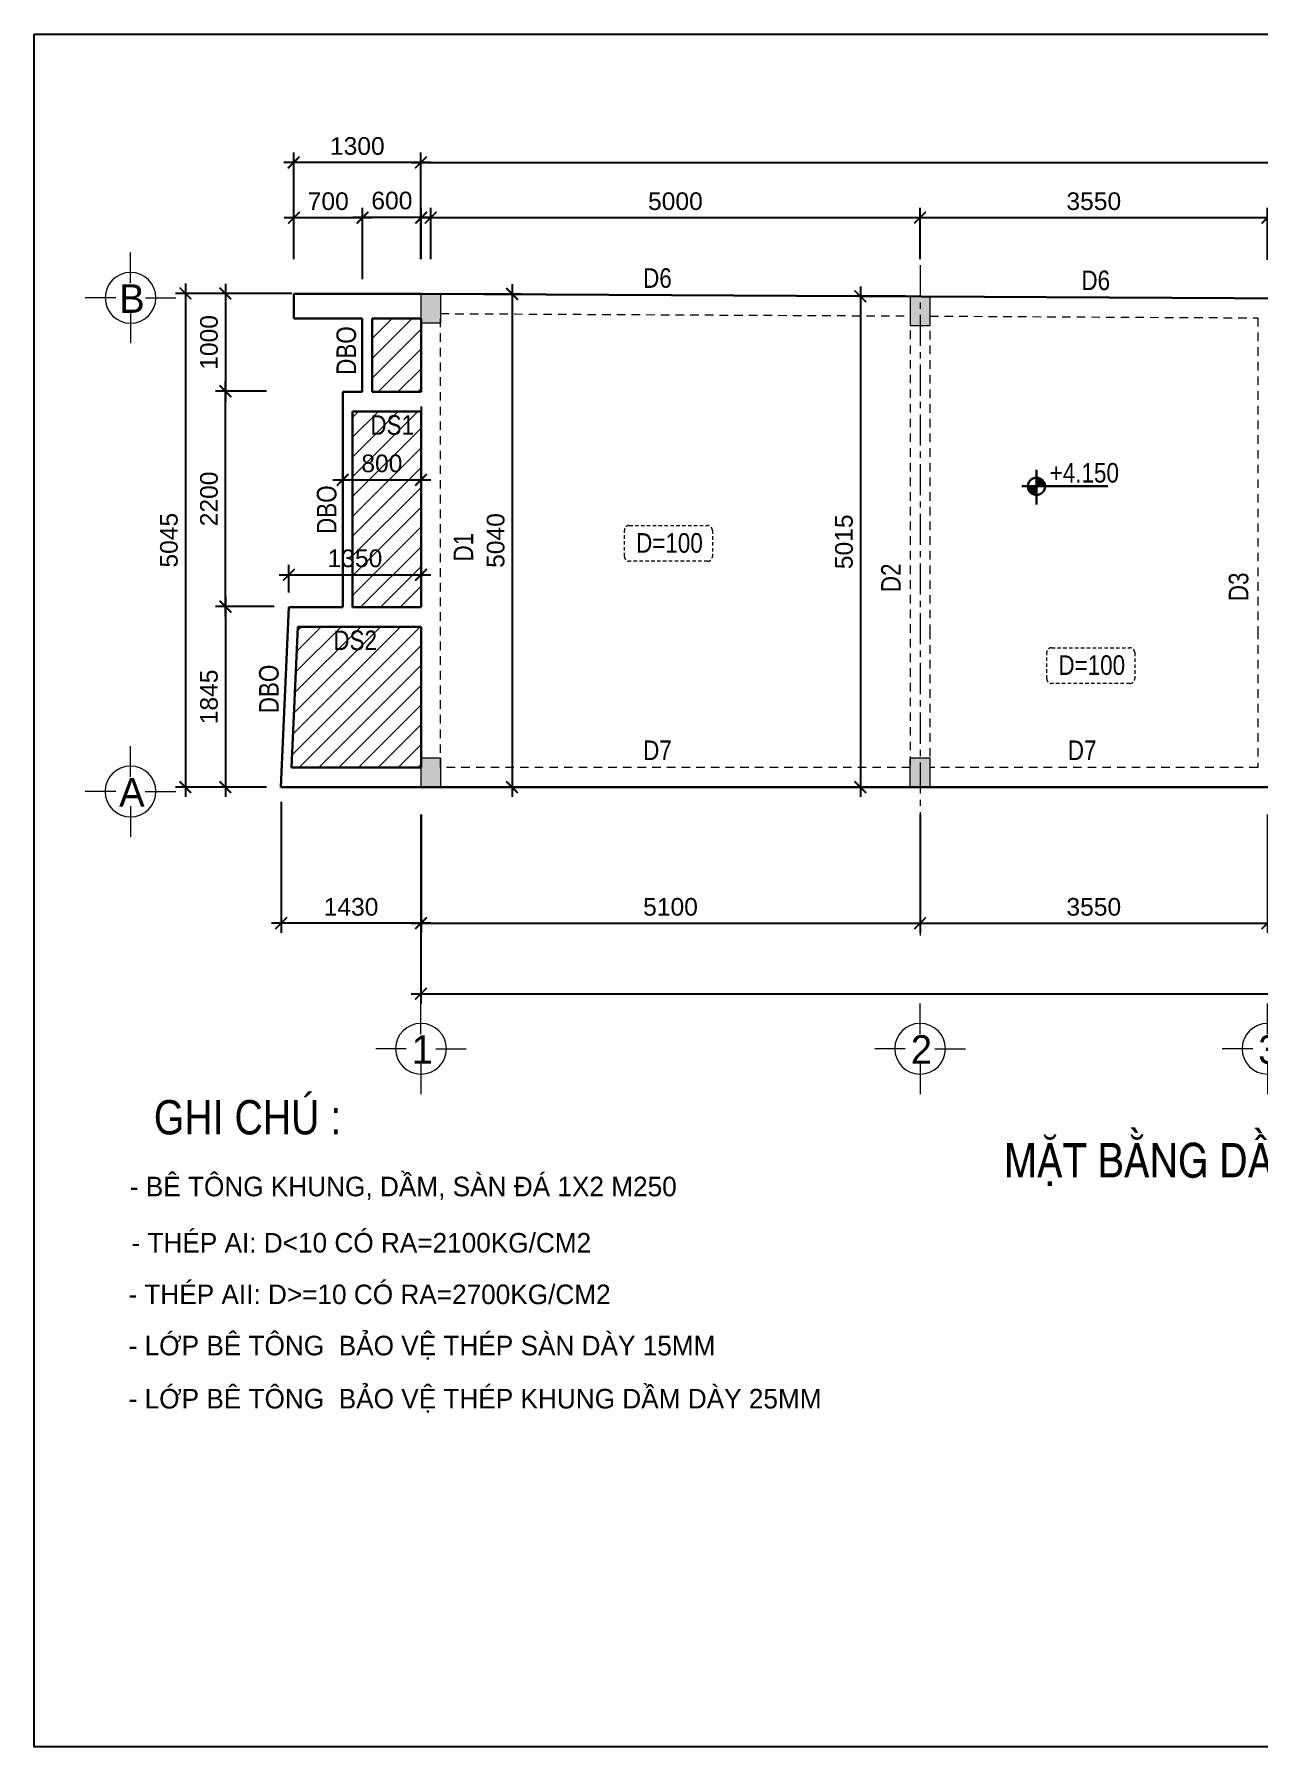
# Model space of a CAD drawing. Header units: millimetres. Extents: x -559287 to -299624, y 2351330 to 2655682.
# Drawn here: x -535995 to -523494, y 2534803 to 2552301 of the extents above; entities that cross this region are included whole.
import ezdxf
from ezdxf.enums import TextEntityAlignment as Align

# ---------------------------------------------------------------- set-up
doc = ezdxf.new("R2010")
doc.units = ezdxf.units.MM
doc.header["$LTSCALE"] = 10
for name, pattern in [('CENTER', [50.8, 31.75, -6.35, 6.35, -6.35]), ('HIDDEN', [0.3, 0.175, -0.125]), ('HIDDENX2', [0.75, 0.5, -0.25])]:
    doc.linetypes.add(name, pattern=pattern)
doc.layers.get('0').update_dxf_attribs({"lineweight": 20})
doc.layers.get('Defpoints').update_dxf_attribs({"lineweight": 20})
for name, color, linetype, lineweight in [('BTCT', 7, 'Continuous', 20), ('Dim', 251, 'Continuous', 15), ('Hatch', 137, 'Continuous', 5), ('kata_text', 7, 'Continuous', 30), ('net bao', 50, 'Continuous', 5), ('Net khuat', 76, 'HIDDENX2', 15), ('Net-thay', 252, 'Continuous', 9), ('Text', 54, 'Continuous', 25), ('Tim', 144, 'CENTER', 9), ('Tuong', 1, 'Continuous', 30)]:
    doc.layers.add(name, color=color, linetype=linetype, lineweight=lineweight)
doc.layers.add('ththep', color=3, linetype='Continuous')
doc.styles.add('HELVE', font='VHAVAN.TTF', dxfattribs={"height": 800})
doc.styles.add('kata_text', font='VHELVCN.TTF')
doc.styles.add('NGHIA5', font='arial_0.ttf', dxfattribs={"height": 180})
doc.styles.add('STYLE1-S1', font='VHARIALN.TTF')
doc.styles.add('TEXT', font='VHELVCN.TTF')
doc.styles.add('THUONG', font='VHAVAN.TTF')
doc.dimstyles.new('dim100', dxfattribs={"dimscale": 100, "dimtxt": 180, "dimasz": 1.2, "dimexe": 1, "dimexo": 1.5, "dimgap": 0.75, "dimtad": 1, "dimdec": 0, "dimzin": 0, "dimdsep": 46, "dimtxsty": 'NGHIA5', "dimblk1": 'ARCHTICK', "dimblk2": 'ARCHTICK', "dimsah": 1, "dimcen": 0.09, "dimdle": 1, "dimclrd": 256, "dimclre": 256, "dimclrt": 54, "dimadec": 0, "dimazin": 0, "dimtfac": 1, "dimtdec": 0, "dimtofl": 0, "dimtmove": 2, "dimatfit": 3, "dimfxl": 0, "dimtolj": 1, "dimtzin": 0, "dimarcsym": 0})

# ---------------------------------------------------------------- blocks, each defined once
blk = doc.blocks.new('_ARCHTICK')
at = {"color": 0, "linetype": 'ByBlock', "const_width": 0.15}
blk.add_lwpolyline([(-0.5, -0.5), (0.5, 0.5)], dxfattribs=at)
blk = doc.blocks.new('*D126')
at = {"layer": 'Defpoints', "color": 0, "transparency": 16777216}
for p in [(-532044, 2544478), (-526944, 2544478), (-526944, 2543218)]:
    blk.add_point(p, dxfattribs=at)
at = {"layer": 'Dim', "lineweight": -2, "transparency": 16777216}
for p, q in [((-532044, 2544328), (-532044, 2543118)), ((-526944, 2544328), (-526944, 2543118)), ((-532144, 2543218), (-526844, 2543218))]:
    blk.add_line(p, q, dxfattribs=at)
at = {"layer": 'Dim', "lineweight": -2, "transparency": 16777216, "xscale": 120, "yscale": 120, "zscale": 120, "rotation": 180}
blk.add_blockref('_ARCHTICK', (-532044, 2543218), dxfattribs=at)
at = {"layer": 'Dim', "lineweight": -2, "transparency": 16777216, "xscale": 120, "yscale": 120, "zscale": 120}
blk.add_blockref('_ARCHTICK', (-526944, 2543218), dxfattribs=at)
at = {"layer": 'Dim', "color": 54, "transparency": 16777216, "insert": (-529494, 2543384), "char_height": 180, "attachment_point": 5, "style": 'NGHIA5'}
blk.add_mtext('\\A1;5100', dxfattribs=at)
blk = doc.blocks.new('*D127')
at = {"layer": 'Defpoints', "color": 0, "transparency": 16777216}
for p in [(-526944, 2544478), (-523394, 2544478), (-523394, 2543218)]:
    blk.add_point(p, dxfattribs=at)
at = {"layer": 'Dim', "lineweight": -2, "transparency": 16777216}
for p, q in [((-526944, 2544328), (-526944, 2543118)), ((-523394, 2544328), (-523394, 2543118)), ((-527044, 2543218), (-523294, 2543218))]:
    blk.add_line(p, q, dxfattribs=at)
at = {"layer": 'Dim', "lineweight": -2, "transparency": 16777216, "xscale": 120, "yscale": 120, "zscale": 120, "rotation": 180}
blk.add_blockref('_ARCHTICK', (-526944, 2543218), dxfattribs=at)
at = {"layer": 'Dim', "lineweight": -2, "transparency": 16777216, "xscale": 120, "yscale": 120, "zscale": 120}
blk.add_blockref('_ARCHTICK', (-523394, 2543218), dxfattribs=at)
at = {"layer": 'Dim', "color": 54, "transparency": 16777216, "insert": (-525169, 2543384), "char_height": 180, "attachment_point": 5, "style": 'NGHIA5'}
blk.add_mtext('\\A1;3550', dxfattribs=at)
blk = doc.blocks.new('*D130')
at = {"layer": 'Defpoints', "color": 0, "transparency": 16777216}
for p in [(-532044, 2544478), (-513344, 2544478), (-513344, 2542497)]:
    blk.add_point(p, dxfattribs=at)
at = {"layer": 'Dim', "lineweight": -2, "transparency": 16777216}
for p, q in [((-532044, 2544328), (-532044, 2542397)), ((-513344, 2544328), (-513344, 2542397)), ((-532144, 2542497), (-513244, 2542497))]:
    blk.add_line(p, q, dxfattribs=at)
at = {"layer": 'Dim', "lineweight": -2, "transparency": 16777216, "xscale": 120, "yscale": 120, "zscale": 120, "rotation": 180}
blk.add_blockref('_ARCHTICK', (-532044, 2542497), dxfattribs=at)
at = {"layer": 'Dim', "lineweight": -2, "transparency": 16777216, "xscale": 120, "yscale": 120, "zscale": 120}
blk.add_blockref('_ARCHTICK', (-513344, 2542497), dxfattribs=at)
at = {"layer": 'Dim', "color": 54, "transparency": 16777216, "insert": (-522694, 2542664), "char_height": 180, "attachment_point": 5, "style": 'NGHIA5'}
blk.add_mtext('\\A1;18700', dxfattribs=at)
blk = doc.blocks.new('truc ngang-helve')
for points in [[(0, -4.8), (0, 0)], [(-2.33, -7.13), (-7.13, -7.13)], [(2.33, -7.13), (7.13, -7.13)], [(0, -9.45), (0, -14.26)]]:
    blk.add_lwpolyline(points)
blk.add_circle((0, -7.13), 4)
at = {"style": 'HELVE'}
blk.add_attdef('A', text='', height=4.5, dxfattribs=at).set_placement((0.03, -7.01), align=Align.MIDDLE_CENTER)
blk = doc.blocks.new('*D131')
at = {"layer": 'Defpoints', "color": 0, "transparency": 16777216}
for p in [(-533214, 2549653), (-534451, 2544608), (-533503, 2544608)]:
    blk.add_point(p, dxfattribs=at)
at = {"layer": 'Dim', "lineweight": -2, "transparency": 16777216}
for p, q in [((-533364, 2549653), (-534551, 2549653)), ((-534451, 2549753), (-534451, 2544508)), ((-533653, 2544608), (-534551, 2544608))]:
    blk.add_line(p, q, dxfattribs=at)
at = {"layer": 'Dim', "lineweight": -2, "transparency": 16777216, "xscale": 120, "yscale": 120, "zscale": 120}
for p, rotation in [((-534451, 2549653), 90), ((-534451, 2544608), 270)]:
    blk.add_blockref('_ARCHTICK', p, dxfattribs=dict(at, rotation=rotation))
at = {"layer": 'Dim', "color": 54, "transparency": 16777216, "insert": (-534618, 2547131), "char_height": 180, "attachment_point": 5, "rotation": 90, "style": 'NGHIA5'}
blk.add_mtext('\\A1;5045', dxfattribs=at)
blk = doc.blocks.new('*D132')
at = {"layer": 'Defpoints', "color": 0, "transparency": 16777216}
for p in [(-526944, 2550427), (-531944, 2549852), (-526944, 2549852)]:
    blk.add_point(p, dxfattribs=at)
at = {"layer": 'Dim', "lineweight": -2, "transparency": 16777216}
for p, q in [((-531944, 2550002), (-531944, 2550527)), ((-526944, 2550002), (-526944, 2550527)), ((-532044, 2550427), (-526844, 2550427))]:
    blk.add_line(p, q, dxfattribs=at)
at = {"layer": 'Dim', "lineweight": -2, "transparency": 16777216, "xscale": 120, "yscale": 120, "zscale": 120, "rotation": 180}
blk.add_blockref('_ARCHTICK', (-531944, 2550427), dxfattribs=at)
at = {"layer": 'Dim', "lineweight": -2, "transparency": 16777216, "xscale": 120, "yscale": 120, "zscale": 120}
blk.add_blockref('_ARCHTICK', (-526944, 2550427), dxfattribs=at)
at = {"layer": 'Dim', "color": 54, "transparency": 16777216, "insert": (-529444, 2550594), "char_height": 180, "attachment_point": 5, "style": 'NGHIA5'}
blk.add_mtext('\\A1;5000', dxfattribs=at)
blk = doc.blocks.new('*D133')
at = {"layer": 'Defpoints', "color": 0, "transparency": 16777216}
for p in [(-523394, 2550427), (-526944, 2549852), (-523394, 2549846)]:
    blk.add_point(p, dxfattribs=at)
at = {"layer": 'Dim', "lineweight": -2, "transparency": 16777216}
for p, q in [((-526944, 2550002), (-526944, 2550527)), ((-523394, 2549996), (-523394, 2550527)), ((-527044, 2550427), (-523294, 2550427))]:
    blk.add_line(p, q, dxfattribs=at)
at = {"layer": 'Dim', "lineweight": -2, "transparency": 16777216, "xscale": 120, "yscale": 120, "zscale": 120, "rotation": 180}
blk.add_blockref('_ARCHTICK', (-526944, 2550427), dxfattribs=at)
at = {"layer": 'Dim', "lineweight": -2, "transparency": 16777216, "xscale": 120, "yscale": 120, "zscale": 120}
blk.add_blockref('_ARCHTICK', (-523394, 2550427), dxfattribs=at)
at = {"layer": 'Dim', "color": 54, "transparency": 16777216, "insert": (-525169, 2550594), "char_height": 180, "attachment_point": 5, "style": 'NGHIA5'}
blk.add_mtext('\\A1;3550', dxfattribs=at)
blk = doc.blocks.new('*D136')
at = {"layer": 'Defpoints', "color": 0, "transparency": 16777216}
for p in [(-513344, 2550991), (-532044, 2549852), (-513344, 2549688)]:
    blk.add_point(p, dxfattribs=at)
at = {"layer": 'Dim', "lineweight": -2, "transparency": 16777216}
for p, q in [((-532044, 2550002), (-532044, 2551091)), ((-513344, 2549838), (-513344, 2551091)), ((-532144, 2550991), (-513244, 2550991))]:
    blk.add_line(p, q, dxfattribs=at)
at = {"layer": 'Dim', "lineweight": -2, "transparency": 16777216, "xscale": 120, "yscale": 120, "zscale": 120, "rotation": 180}
blk.add_blockref('_ARCHTICK', (-532044, 2550991), dxfattribs=at)
at = {"layer": 'Dim', "lineweight": -2, "transparency": 16777216, "xscale": 120, "yscale": 120, "zscale": 120}
blk.add_blockref('_ARCHTICK', (-513344, 2550991), dxfattribs=at)
at = {"layer": 'Dim', "color": 54, "transparency": 16777216, "insert": (-522694, 2551158), "char_height": 180, "attachment_point": 5, "style": 'NGHIA5'}
blk.add_mtext('\\A1;18700', dxfattribs=at)
blk = doc.blocks.new('*D162')
at = {"layer": 'Defpoints', "color": 0, "transparency": 16777216}
for p in [(-533472, 2544608), (-532043, 2544478), (-533472, 2543218)]:
    blk.add_point(p, dxfattribs=at)
at = {"layer": 'Dim', "lineweight": -2, "transparency": 16777216}
for p, q in [((-533472, 2544458), (-533472, 2543118)), ((-532043, 2544328), (-532043, 2543118)), ((-531943, 2543218), (-533572, 2543218))]:
    blk.add_line(p, q, dxfattribs=at)
at = {"layer": 'Dim', "lineweight": -2, "transparency": 16777216, "xscale": 120, "yscale": 120, "zscale": 120, "rotation": 180}
blk.add_blockref('_ARCHTICK', (-533472, 2543218), dxfattribs=at)
at = {"layer": 'Dim', "lineweight": -2, "transparency": 16777216, "xscale": 120, "yscale": 120, "zscale": 120}
blk.add_blockref('_ARCHTICK', (-532043, 2543218), dxfattribs=at)
at = {"layer": 'Dim', "color": 54, "transparency": 16777216, "insert": (-532758, 2543384), "char_height": 180, "attachment_point": 5, "style": 'NGHIA5'}
blk.add_mtext('\\A1;1430', dxfattribs=at)
blk = doc.blocks.new('*D163')
at = {"layer": 'Defpoints', "color": 0, "transparency": 16777216}
for p in [(-532641, 2550427), (-532041, 2549852), (-532641, 2549648)]:
    blk.add_point(p, dxfattribs=at)
at = {"layer": 'Dim', "lineweight": -2, "transparency": 16777216}
for p, q in [((-532641, 2549798), (-532641, 2550527)), ((-532041, 2550002), (-532041, 2550527)), ((-531941, 2550427), (-532741, 2550427))]:
    blk.add_line(p, q, dxfattribs=at)
at = {"layer": 'Dim', "lineweight": -2, "transparency": 16777216, "xscale": 120, "yscale": 120, "zscale": 120, "rotation": 180}
blk.add_blockref('_ARCHTICK', (-532641, 2550427), dxfattribs=at)
at = {"layer": 'Dim', "lineweight": -2, "transparency": 16777216, "xscale": 120, "yscale": 120, "zscale": 120}
blk.add_blockref('_ARCHTICK', (-532041, 2550427), dxfattribs=at)
at = {"layer": 'Dim', "color": 54, "transparency": 16777216, "insert": (-532341, 2550601), "char_height": 180, "attachment_point": 5, "style": 'NGHIA5'}
blk.add_mtext('\\A1;600', dxfattribs=at)
blk = doc.blocks.new('*D164')
at = {"layer": 'Defpoints', "color": 0, "transparency": 16777216}
for p in [(-532043, 2546778), (-533393, 2546448), (-532043, 2546447)]:
    blk.add_point(p, dxfattribs=at)
at = {"layer": 'Dim', "lineweight": -2, "transparency": 16777216}
for p, q in [((-533393, 2546598), (-533393, 2546878)), ((-532043, 2546597), (-532043, 2546878)), ((-533493, 2546778), (-531943, 2546778))]:
    blk.add_line(p, q, dxfattribs=at)
at = {"layer": 'Dim', "lineweight": -2, "transparency": 16777216, "xscale": 120, "yscale": 120, "zscale": 120, "rotation": 180}
blk.add_blockref('_ARCHTICK', (-533393, 2546778), dxfattribs=at)
at = {"layer": 'Dim', "lineweight": -2, "transparency": 16777216, "xscale": 120, "yscale": 120, "zscale": 120}
blk.add_blockref('_ARCHTICK', (-532043, 2546778), dxfattribs=at)
at = {"layer": 'Dim', "color": 54, "transparency": 16777216, "insert": (-532718, 2546945), "char_height": 180, "attachment_point": 5, "style": 'NGHIA5'}
blk.add_mtext('\\A1;1350', dxfattribs=at)
blk = doc.blocks.new('*D165')
at = {"layer": 'Defpoints', "color": 0, "transparency": 16777216}
for p in [(-533344, 2550991), (-532044, 2550417), (-533344, 2550212)]:
    blk.add_point(p, dxfattribs=at)
at = {"layer": 'Dim', "lineweight": -2, "transparency": 16777216}
for p, q in [((-533344, 2550362), (-533344, 2551091)), ((-532044, 2550567), (-532044, 2551091)), ((-531944, 2550991), (-533444, 2550991))]:
    blk.add_line(p, q, dxfattribs=at)
at = {"layer": 'Dim', "lineweight": -2, "transparency": 16777216, "xscale": 120, "yscale": 120, "zscale": 120, "rotation": 180}
blk.add_blockref('_ARCHTICK', (-533344, 2550991), dxfattribs=at)
at = {"layer": 'Dim', "lineweight": -2, "transparency": 16777216, "xscale": 120, "yscale": 120, "zscale": 120}
blk.add_blockref('_ARCHTICK', (-532044, 2550991), dxfattribs=at)
at = {"layer": 'Dim', "color": 54, "transparency": 16777216, "insert": (-532694, 2551158), "char_height": 180, "attachment_point": 5, "style": 'NGHIA5'}
blk.add_mtext('\\A1;1300', dxfattribs=at)
blk = doc.blocks.new('*D166')
at = {"layer": 'Defpoints', "color": 0, "transparency": 16777216}
for p in [(-532641, 2550427), (-533341, 2549852), (-532641, 2549648)]:
    blk.add_point(p, dxfattribs=at)
at = {"layer": 'Dim', "lineweight": -2, "transparency": 16777216}
for p, q in [((-533341, 2550002), (-533341, 2550527)), ((-532641, 2549798), (-532641, 2550527)), ((-533441, 2550427), (-532541, 2550427))]:
    blk.add_line(p, q, dxfattribs=at)
at = {"layer": 'Dim', "lineweight": -2, "transparency": 16777216, "xscale": 120, "yscale": 120, "zscale": 120, "rotation": 180}
blk.add_blockref('_ARCHTICK', (-533341, 2550427), dxfattribs=at)
at = {"layer": 'Dim', "lineweight": -2, "transparency": 16777216, "xscale": 120, "yscale": 120, "zscale": 120}
blk.add_blockref('_ARCHTICK', (-532641, 2550427), dxfattribs=at)
at = {"layer": 'Dim', "color": 54, "transparency": 16777216, "insert": (-532991, 2550594), "char_height": 180, "attachment_point": 5, "style": 'NGHIA5'}
blk.add_mtext('\\A1;700', dxfattribs=at)
blk = doc.blocks.new('*D167')
at = {"layer": 'Defpoints', "color": 0, "transparency": 16777216}
for p in [(-532843, 2548648), (-532043, 2548648), (-532043, 2547748)]:
    blk.add_point(p, dxfattribs=at)
at = {"layer": 'Dim', "lineweight": -2, "transparency": 16777216}
for p, q in [((-532843, 2548498), (-532843, 2547648)), ((-532043, 2548498), (-532043, 2547648)), ((-532943, 2547748), (-531943, 2547748))]:
    blk.add_line(p, q, dxfattribs=at)
at = {"layer": 'Dim', "lineweight": -2, "transparency": 16777216, "xscale": 120, "yscale": 120, "zscale": 120, "rotation": 180}
blk.add_blockref('_ARCHTICK', (-532843, 2547748), dxfattribs=at)
at = {"layer": 'Dim', "lineweight": -2, "transparency": 16777216, "xscale": 120, "yscale": 120, "zscale": 120}
blk.add_blockref('_ARCHTICK', (-532043, 2547748), dxfattribs=at)
at = {"layer": 'Dim', "color": 54, "transparency": 16777216, "insert": (-532443, 2547915), "char_height": 180, "attachment_point": 5, "style": 'NGHIA5'}
blk.add_mtext('\\A1;800', dxfattribs=at)
blk = doc.blocks.new('*D178')
at = {"layer": 'Defpoints', "color": 0, "transparency": 16777216}
for p in [(-526944, 2549623), (-527554, 2544608), (-526944, 2544608)]:
    blk.add_point(p, dxfattribs=at)
at = {"layer": 'Dim', "lineweight": -2, "transparency": 16777216}
for p, q in [((-527094, 2549623), (-527654, 2549623)), ((-527554, 2549723), (-527554, 2544508)), ((-527094, 2544608), (-527654, 2544608))]:
    blk.add_line(p, q, dxfattribs=at)
at = {"layer": 'Dim', "lineweight": -2, "transparency": 16777216, "xscale": 120, "yscale": 120, "zscale": 120}
for p, rotation in [((-527554, 2549623), 90), ((-527554, 2544608), 270)]:
    blk.add_blockref('_ARCHTICK', p, dxfattribs=dict(at, rotation=rotation))
at = {"layer": 'Dim', "color": 54, "transparency": 16777216, "insert": (-527721, 2547115), "char_height": 180, "attachment_point": 5, "rotation": 90, "style": 'NGHIA5'}
blk.add_mtext('\\A1;5015', dxfattribs=at)
blk = doc.blocks.new('*D635')
at = {"layer": 'Defpoints', "color": 0, "transparency": 16777216}
for p in [(-533392, 2546453), (-534042, 2544608), (-533472, 2544608)]:
    blk.add_point(p, dxfattribs=at)
at = {"layer": 'Dim', "lineweight": -2, "transparency": 16777216}
for p, q in [((-534042, 2546553), (-534042, 2544508)), ((-533542, 2546453), (-534142, 2546453)), ((-533622, 2544608), (-534142, 2544608))]:
    blk.add_line(p, q, dxfattribs=at)
at = {"layer": 'Dim', "lineweight": -2, "transparency": 16777216, "xscale": 120, "yscale": 120, "zscale": 120}
for p, rotation in [((-534042, 2546453), 90), ((-534042, 2544608), 270)]:
    blk.add_blockref('_ARCHTICK', p, dxfattribs=dict(at, rotation=rotation))
at = {"layer": 'Dim', "color": 54, "transparency": 16777216, "insert": (-534209, 2545530), "char_height": 180, "attachment_point": 5, "rotation": 90, "style": 'NGHIA5'}
blk.add_mtext('\\A1;1845', dxfattribs=at)
blk = doc.blocks.new('*D636')
at = {"layer": 'Defpoints', "color": 0, "transparency": 16777216}
for p in [(-534042, 2548653), (-533472, 2548653), (-533392, 2546453)]:
    blk.add_point(p, dxfattribs=at)
at = {"layer": 'Dim', "lineweight": -2, "transparency": 16777216}
for p, q in [((-534042, 2546353), (-534042, 2548753)), ((-533622, 2548653), (-534142, 2548653)), ((-533542, 2546453), (-534142, 2546453))]:
    blk.add_line(p, q, dxfattribs=at)
at = {"layer": 'Dim', "lineweight": -2, "transparency": 16777216, "xscale": 120, "yscale": 120, "zscale": 120}
for p, rotation in [((-534042, 2548653), 90), ((-534042, 2546453), 270)]:
    blk.add_blockref('_ARCHTICK', p, dxfattribs=dict(at, rotation=rotation))
at = {"layer": 'Dim', "color": 54, "transparency": 16777216, "insert": (-534209, 2547553), "char_height": 180, "attachment_point": 5, "rotation": 90, "style": 'NGHIA5'}
blk.add_mtext('\\A1;2200', dxfattribs=at)
blk = doc.blocks.new('*D637')
at = {"layer": 'Defpoints', "color": 0, "transparency": 16777216}
for p in [(-533392, 2549652), (-534042, 2548653), (-533472, 2548653)]:
    blk.add_point(p, dxfattribs=at)
at = {"layer": 'Dim', "lineweight": -2, "transparency": 16777216}
for p, q in [((-533542, 2549652), (-534142, 2549652)), ((-534042, 2549752), (-534042, 2548553)), ((-533622, 2548653), (-534142, 2548653))]:
    blk.add_line(p, q, dxfattribs=at)
at = {"layer": 'Dim', "lineweight": -2, "transparency": 16777216, "xscale": 120, "yscale": 120, "zscale": 120}
for p, rotation in [((-534042, 2549652), 90), ((-534042, 2548653), 270)]:
    blk.add_blockref('_ARCHTICK', p, dxfattribs=dict(at, rotation=rotation))
at = {"layer": 'Dim', "color": 54, "transparency": 16777216, "insert": (-534209, 2549152), "char_height": 180, "attachment_point": 5, "rotation": 90, "style": 'NGHIA5'}
blk.add_mtext('\\A1;1000', dxfattribs=at)
blk = doc.blocks.new('*D648')
at = {"layer": 'Defpoints', "color": 0, "transparency": 16777216}
for p in [(-531843, 2549648), (-531843, 2544608), (-531113, 2544608)]:
    blk.add_point(p, dxfattribs=at)
at = {"layer": 'Dim', "lineweight": -2, "transparency": 16777216}
for p, q in [((-531693, 2549648), (-531013, 2549648)), ((-531113, 2549748), (-531113, 2544508)), ((-531693, 2544608), (-531013, 2544608))]:
    blk.add_line(p, q, dxfattribs=at)
at = {"layer": 'Dim', "lineweight": -2, "transparency": 16777216, "xscale": 120, "yscale": 120, "zscale": 120}
for p, rotation in [((-531113, 2549648), 90), ((-531113, 2544608), 270)]:
    blk.add_blockref('_ARCHTICK', p, dxfattribs=dict(at, rotation=rotation))
at = {"layer": 'Dim', "color": 54, "transparency": 16777216, "insert": (-531280, 2547128), "char_height": 180, "attachment_point": 5, "rotation": 90, "style": 'NGHIA5'}
blk.add_mtext('\\A1;5040', dxfattribs=at)
blk = doc.blocks.new('COS-MB')
h = blk.add_hatch(color=256)
h.paths.add_polyline_path([(200, 0, 0.414214), (0, 200), (0, 0)])
h.paths.add_polyline_path([(0, 0), (-200, 0, 0.414214), (0, -200)])
for p, q in [((-343, 0), (1657, 0)), ((0, -420), (0, 380))]:
    blk.add_line(p, q)
blk.add_circle((0, 0), 200)
at = {"style": 'TEXT', "width": 0.8}
blk.add_attdef('%%P0.000', (308, 87), '', height=400, dxfattribs=at)

msp = doc.modelspace()

# ---------------------------------------------------------------- hatches: boundary and pattern name
at = {"layer": 'Hatch'}
h = msp.add_hatch(dxfattribs=at)
h.set_pattern_fill('ANSI31', color=256, scale=45, style=0)
h.set_pattern_definition([(45, (-482377.41, 2356283.95), (-101.02788, 101.02788), [])])
h.paths.add_polyline_path([(-532042.7, 2549397.3), (-532543.1, 2549397.3), (-532543.1, 2548647.5), (-532042.7, 2548647.5)])
h.paths.add_polyline_path([(-532042.7, 2548447.5), (-532743.1, 2548447.5), (-532743.1, 2546447.5), (-532042.7, 2546447.5)])
h.paths.add_polyline_path([(-532042.7, 2546247.5), (-533301, 2546247.5), (-533366.2, 2544802.9), (-532042.7, 2544802.9)])
h.paths.add_polyline_path([(-533106.1, 2547103.4), (-532329.9, 2547103.4), (-532329.9, 2546803.4), (-533106.1, 2546803.4)], flags=9)
h.paths.add_polyline_path([(-532750.1, 2548073.2), (-532135.8, 2548073.2), (-532135.8, 2547773.2), (-532750.1, 2547773.2)], flags=9)
h.paths.add_polyline_path([(-532611.9, 2548153.1), (-532062.8, 2548153.1), (-532062.8, 2548463.5), (-532611.9, 2548463.5)], flags=9)
h.paths.add_polyline_path([(-532990.2, 2545953.1), (-532441.1, 2545953.1), (-532441.1, 2546263.5), (-532990.2, 2546263.5)], flags=9)

# ---------------------------------------------------------------- linework, layer by layer
at = {"layer": 'BTCT'}
for points in [[(-526843.2, 2549621.7), (-526843.2, 2549321.7), (-527043.2, 2549321.7), (-527043.2, 2549621.7)], [(-527043.8, 2544607.9), (-527043.8, 2544907.9), (-526843.8, 2544907.9), (-526843.8, 2544607.9)]]:
    msp.add_lwpolyline(points, close=True, dxfattribs=at)
for points in [[(-532042.7, 2549647.7), (-531842.7, 2549647.7), (-532042.7, 2549347.7), (-531842.7, 2549347.7)], [(-527043.2, 2549621.7), (-526843.2, 2549621.7), (-527043.2, 2549321.7), (-526843.2, 2549321.7)], [(-531842.7, 2544607.5), (-532042.7, 2544607.5), (-531842.7, 2544907.5), (-532042.7, 2544907.5)], [(-526843.8, 2544607.9), (-527043.8, 2544607.9), (-526843.8, 2544907.9), (-527043.8, 2544907.9)]]:
    msp.add_solid(points, dxfattribs=at)
at = {"layer": 'net bao'}
for points in [[(-531842.7, 2549647.7), (-531842.7, 2549347.7), (-532042.7, 2549347.7), (-532042.7, 2549647.7)], [(-532042.7, 2544607.5), (-532042.7, 2544907.5), (-531842.7, 2544907.5), (-531842.7, 2544607.5)]]:
    msp.add_lwpolyline(points, close=True, dxfattribs=at)
at = {"layer": 'Net khuat', "linetype": 'HIDDEN', "ltscale": 50}
for p, q in [((-531842.7, 2549446.6), (-527043.8, 2549422.2)), ((-531842.7, 2544807.9), (-531842.7, 2549446.6)), ((-527043.8, 2549422.2), (-527043.8, 2544807.9)), ((-526843.8, 2549421.1), (-526843.8, 2546207.9)), ((-526843.8, 2549421.1), (-523493.8, 2549402.8)), ((-523493.8, 2549402.8), (-523493.8, 2546207.9)), ((-526843.8, 2546207.9), (-526843.8, 2544807.9)), ((-523493.8, 2546207.9), (-523493.8, 2544807.9)), ((-527043.8, 2544807.9), (-531842.7, 2544807.9)), ((-523493.8, 2544807.9), (-526843.8, 2544807.9))]:
    msp.add_line(p, q, dxfattribs=at)
at = {"layer": 'Net khuat', "linetype": 'HIDDEN', "ltscale": 20}
for p, q in [((-529965.2, 2546966), (-529965.2, 2547231)), ((-529915.2, 2547281), (-529115.7, 2547281)), ((-529065.7, 2547231), (-529065.7, 2546966)), ((-529115.7, 2546916), (-529915.2, 2546916)), ((-525650.4, 2545717.3), (-525650.4, 2545982.3)), ((-525600.4, 2546032.3), (-524800.8, 2546032.3)), ((-524750.8, 2545982.3), (-524750.8, 2545717.3)), ((-524800.8, 2545667.3), (-525600.4, 2545667.3))]:
    msp.add_line(p, q, dxfattribs=at)
for centre, start, end in [((-529915.2, 2547231), 90, 180), ((-529115.7, 2547231), 0, 90), ((-529915.2, 2546966), 180, 270), ((-529115.7, 2546966), 270, 0), ((-525600.4, 2545982.3), 90, 180), ((-524800.8, 2545982.3), 0, 90), ((-525600.4, 2545717.3), 180, 270), ((-524800.8, 2545717.3), 270, 0)]:
    msp.add_arc(centre, 50, start, end, dxfattribs=at)
at = {"layer": 'ththep'}
msp.add_lwpolyline([(-535994.9, 2552300.9), (-511574.1, 2552300.9), (-511574.1, 2534803), (-535994.9, 2534803)], close=True, dxfattribs=at)
at = {"layer": 'Tim'}
msp.add_line((-526943.8, 2550449), (-526943.8, 2543093.4), dxfattribs=at)
at = {"layer": 'Tuong'}
for p, q in [((-533344.1, 2549397.3), (-533344.1, 2549647.7)), ((-532042.7, 2549647.7), (-533344.1, 2549647.7)), ((-532042.7, 2549647.7), (-513343.5, 2549552.6)), ((-533344.1, 2549397.3), (-532643.1, 2549397.3)), ((-532643.1, 2548647.5), (-532643.1, 2549397.3)), ((-532543.1, 2548647.5), (-532543.1, 2549397.3)), ((-532543.1, 2549397.3), (-532042.7, 2549397.3)), ((-532042.7, 2548647.5), (-532042.7, 2549397.3)), ((-532843.1, 2548647.5), (-532843.1, 2546447.5)), ((-532643.1, 2548647.5), (-532843.1, 2548647.5)), ((-532042.7, 2548647.5), (-532543.1, 2548647.5)), ((-532042.7, 2548447.5), (-532743.1, 2548447.5)), ((-532743.1, 2548447.5), (-532743.1, 2546447.5)), ((-532042.7, 2546447.5), (-532042.7, 2548447.5)), ((-533475.4, 2544607.9), (-533392.1, 2546447.5)), ((-532843.1, 2546447.5), (-533392.1, 2546447.5)), ((-532042.7, 2546447.5), (-532743.1, 2546447.5)), ((-533366.2, 2544807.9), (-533301, 2546247.5)), ((-532042.7, 2546247.5), (-533301, 2546247.5)), ((-532042.7, 2544807.9), (-532042.7, 2546247.5)), ((-533366.2, 2544807.9), (-532042.7, 2544807.9)), ((-513344, 2544607.9), (-533475.4, 2544607.9))]:
    msp.add_line(p, q, dxfattribs=at)

# ---------------------------------------------------------------- block references
at = {"layer": 'kata_text'}
ref = msp.add_blockref('COS-MB', (-525754.9, 2547681.7), dxfattribs=dict(at, xscale=0.4399999999906868, yscale=0.4399999999906868, zscale=0.4399999999906868))
ref.add_attrib('%%P0.000', '+4.150', (-525619.3, 2547719.8), dxfattribs={"layer": '0', "height": 200, "style": 'kata_text'})
at = {"layer": 'Net-thay'}
ref = msp.add_blockref('truc ngang-helve', (-535010.7, 2549145.6), dxfattribs=dict(at, xscale=-64.86479999998119, yscale=64.8648000000976, zscale=64.8648, rotation=180))
ref.add_attrib('A', 'b', dxfattribs={"layer": '0', "height": 291.9, "style": 'HELVE'}).set_placement((-534997, 2549600.2), align=Align.MIDDLE_CENTER)
ref = msp.add_blockref('truc ngang-helve', (-535011.1, 2544101.3), dxfattribs=dict(at, xscale=-64.86479999998119, yscale=64.8648000000976, zscale=64.8648, rotation=180))
ref.add_attrib('A', 'a', dxfattribs={"layer": '0', "height": 291.9, "style": 'HELVE'}).set_placement((-534997.4, 2544555.8), align=Align.MIDDLE_CENTER)
ref = msp.add_blockref('truc ngang-helve', (-532043.5, 2541472.3), dxfattribs=dict(at, xscale=-64.86479999998119, yscale=64.8648000000976, zscale=64.8648, rotation=180))
ref.add_attrib('A', '1', dxfattribs={"layer": '0', "height": 291.9, "style": 'HELVE'}).set_placement((-532029.8, 2541926.9), align=Align.MIDDLE_CENTER)
ref = msp.add_blockref('truc ngang-helve', (-526943.8, 2541472.3), dxfattribs=dict(at, xscale=-64.86479999998119, yscale=64.8648000000976, zscale=64.8648, rotation=180))
ref.add_attrib('A', '2', dxfattribs={"layer": '0', "height": 291.9, "style": 'HELVE'}).set_placement((-526930.1, 2541926.9), align=Align.MIDDLE_CENTER)
ref = msp.add_blockref('truc ngang-helve', (-523393.8, 2541472.3), dxfattribs=dict(at, xscale=-64.86479999998119, yscale=64.8648000000976, zscale=64.8648, rotation=180))
ref.add_attrib('A', '3', dxfattribs={"layer": '0', "height": 291.9, "style": 'HELVE'}).set_placement((-523380.1, 2541926.9), align=Align.MIDDLE_CENTER)

# ---------------------------------------------------------------- texts
at = {"layer": 'Text', "style": 'STYLE1-S1'}
for s, height, p in [('D6', 200, (-529773.6, 2549709.5)), ('D6', 200, (-525295.4, 2549686.2)), ('DS1', 200, (-532560.1, 2548208.4)), ('d=100', 200, (-529845.6, 2547003.5)), ('DS2', 200, (-532938.5, 2546008.4)), ('d=100', 200, (-525530.7, 2545754.7)), ('D7', 200, (-529773.6, 2544884.7)), ('D7', 200, (-525434.2, 2544884.7)), ('ghi chó :', 350, (-534773.2, 2541060.1, -38136.3)), ('mÆt b»ng DÇM sµn tÇng 2', 350, (-526084.8, 2540621.2))]:
    msp.add_text(s, height=height, dxfattribs=at).set_placement(p)
for s, p in [('DBO', (-532707, 2548820.7)), ('DBO', (-532907, 2547195.1)), ('D1', (-531510, 2546914)), ('D2', (-527142.2, 2546600.6)), ('D3', (-523590.2, 2546508.4)), ('DBO', (-533497.7, 2545363.1))]:
    msp.add_text(s, height=200, rotation=90, dxfattribs=at).set_placement(p)
at = {"layer": 'Text', "ltscale": 3, "style": 'THUONG'}
for s, p in [('- bª t«ng khung, dÇm, sµn §¸ 1x2 m250', (-535018.3, 2540427.5)), ('- thÐp ai: d<10 cã rA=2100kg/cm2', (-535001.5, 2539852.6)), ('- thÐp aii: d>=10 cã rA=2700kg/cm2', (-535033.2, 2539325.2)), ('- líp bª t«ng  b¶o vÖ thÐp sµn dµy 15mm', (-535030.5, 2538802.4)), ('- líp bª t«ng  b¶o vÖ thÐp khung dÇm dµy 25mm', (-535030.5, 2538259.3))]:
    msp.add_text(s, height=200, dxfattribs=at).set_placement(p)

# ---------------------------------------------------------------- dimensions: what is measured, and where the dimension line sits
at = {"layer": 'Dim'}
for base, p1, p2, angle, picture, middle in [((-533344.1, 2550991.3), (-532043.9, 2550416.8), (-533344.1, 2550212.1), 180, '*D165', (-532694, 2551158.3)), ((-534451.5, 2544607.9), (-533213.6, 2549653.3), (-533502.7, 2544607.9), 90, '*D131', (-534618.4, 2547130.6)), ((-534041.8, 2548652.5), (-533392.1, 2549652.3), (-533472.4, 2548652.5), 90, '*D637', (-534208.7, 2549152.4)), ((-531113.3, 2544607.9), (-531842.7, 2549647.7), (-531842.7, 2544607.9), 90, '*D648', (-531280.2, 2547127.8)), ((-527554.3, 2544607.9), (-526943.8, 2549622.7), (-526943.8, 2544607.9), 90, '*D178', (-527721.2, 2547115.3)), ((-534041.8, 2548652.5), (-533392.1, 2546452.5), (-533472.4, 2548652.5), 270, '*D636', (-534208.7, 2547552.5)), ((-534041.8, 2544607.9), (-533392.1, 2546452.5), (-533472.4, 2544607.9), 90, '*D635', (-534208.7, 2545530.2)), ((-533472.4, 2543217.5), (-532042.7, 2544477.7), (-533472.4, 2544607.9), 180, '*D162', (-532757.5, 2543384.5))]:
    dim = msp.add_linear_dim(base=base, p1=p1, p2=p2, angle=angle, dimstyle='dim100', dxfattribs=at)
    dim.commit()
    dim.dimension.update_dxf_attribs({"geometry": picture, "text_midpoint": middle})
for base, p1, p2, picture, middle in [((-513343.6, 2550991.3), (-532043.9, 2549852.4), (-513343.6, 2549687.7), '*D136', (-522693.7, 2551158.2)), ((-532641.1, 2550426.9), (-533341.1, 2549852.4), (-532641.1, 2549647.7), '*D166', (-532991.1, 2550593.8)), ((-526943.8, 2550426.9), (-531943.6, 2549852.4), (-526943.8, 2549852.4), '*D132', (-529443.7, 2550593.8)), ((-523393.8, 2550426.9), (-526943.8, 2549852.4), (-523393.8, 2549846.3), '*D133', (-525168.8, 2550593.9)), ((-532042.7, 2547748.2), (-532843.1, 2548647.5), (-532042.7, 2548647.5), '*D167', (-532442.9, 2547915.1)), ((-532042.8, 2546778.4), (-533393.1, 2546447.5), (-532042.8, 2546447.3), '*D164', (-532718, 2546945.4)), ((-526943.8, 2543217.5), (-532043.5, 2544477.7), (-526943.8, 2544477.7), '*D126', (-529493.7, 2543384.4)), ((-513343.8, 2542497), (-532043.5, 2544477.7), (-513343.8, 2544477.7), '*D130', (-522693.7, 2542663.9)), ((-523393.8, 2543217.5), (-526943.8, 2544477.7), (-523393.8, 2544477.7), '*D127', (-525168.8, 2543384.5))]:
    dim = msp.add_linear_dim(base=base, p1=p1, p2=p2, dimstyle='dim100', dxfattribs=at)
    dim.commit()
    dim.dimension.update_dxf_attribs({"geometry": picture, "text_midpoint": middle})
dim = msp.add_linear_dim(base=(-532641.1, 2550426.9), p1=(-532040.9, 2549852.4), p2=(-532641.1, 2549647.7), angle=180, dimstyle='dim100', dxfattribs=at)
dim.commit()
dim.dimension.update_dxf_attribs({"geometry": '*D163', "text_midpoint": (-532341, 2550600.9), "dimtype": 160})

doc.saveas('drawing.dxf')
